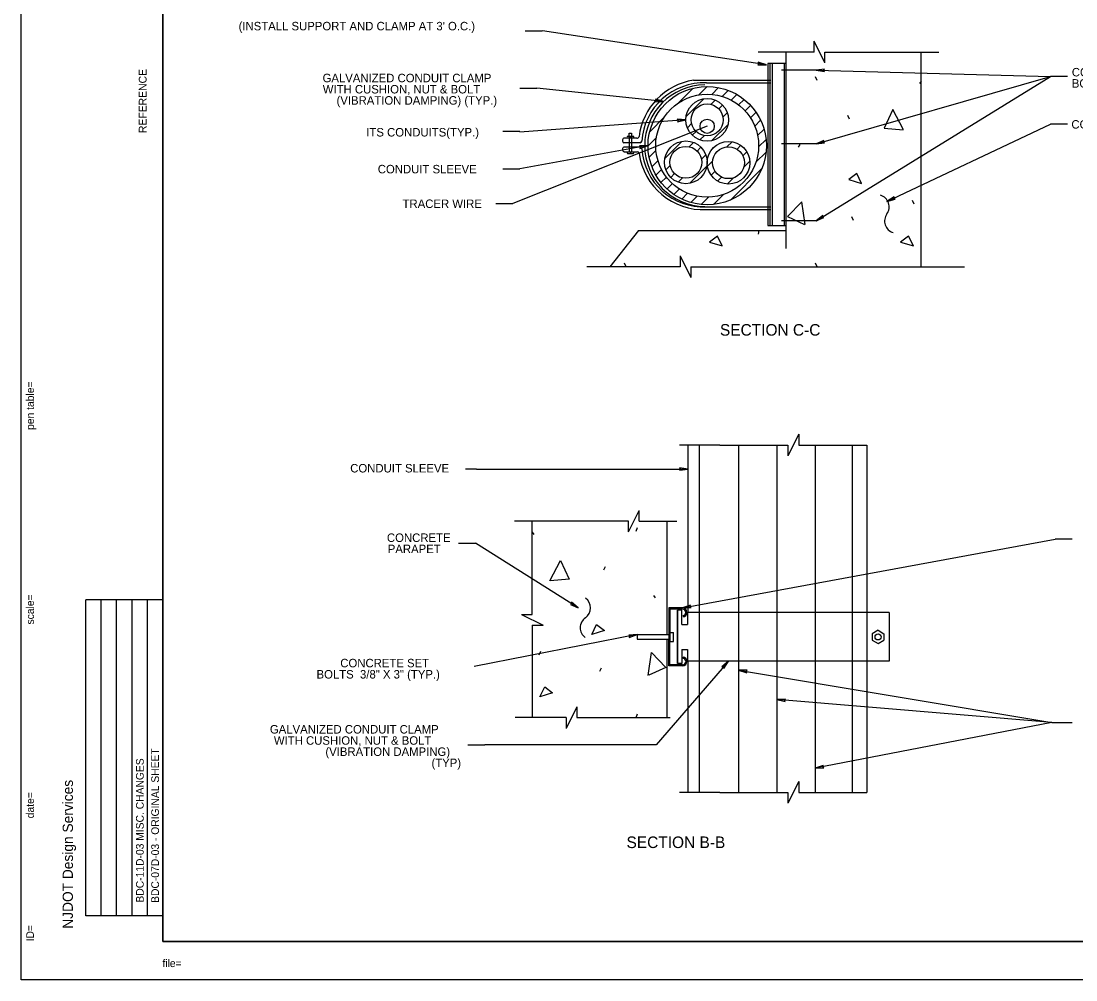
# Model space of a CAD drawing. Extents: x 507044 to 508092, y 495206 to 495866.
# Drawn here: x 507044.3 to 507454.9, y 495206 to 495579.3 of the extents above; entities that cross this region are included whole.
import ezdxf

# ---------------------------------------------------------------- set-up
doc = ezdxf.new("R2010")
doc.units = 0
doc.layers.add('1', color=7, linetype='Continuous')
doc.layers.add('41', color=7, linetype='Continuous')

msp = doc.modelspace()

# ---------------------------------------------------------------- linework, layer by layer
at = {"layer": '1'}
for p, q in [((507099.46, 495850.98), (507099.46, 495220.98)), ((507240.48, 495575.48), (507247.08, 495575.48)), ((507334.39, 495562.32), (507247.3, 495575.48)), ((507353.01, 495567.27), (507353.01, 495571.47)), ((507357.21, 495563.07), (507353.01, 495571.47)), ((507353.01, 495567.27), (507331.27, 495567.27)), ((507342.14, 495490.79), (507342.14, 495567.27)), ((507357.21, 495563.07), (507357.21, 495567.27)), ((507357.21, 495567.27), (507401.49, 495567.27)), ((507394.6, 495483.68), (507394.6, 495567.27)), ((507335.79, 495562.77), (507335.79, 495499.79)), ((507336.62, 495562.77), (507336.62, 495499.79)), ((507353.75, 495560.23), (507340.25, 495560.23)), ((507341.33, 495562.77), (507341.33, 495499.79)), ((507353.75, 495560.23), (507445.06, 495557.73)), ((507306.07, 495556.31), (507335.03, 495556.31)), ((507311.08, 495555.25), (507335.03, 495555.25)), ((507335.03, 495556.31), (507336.18, 495556.31)), ((507335.03, 495555.25), (507336.18, 495555.25)), ((507354.21, 495556.25), (507353.59, 495557.65)), ((507353.75, 495501.57), (507445.06, 495557.73)), ((507353.75, 495531.5), (507445.06, 495557.73)), ((507394.6, 495555.9), (507393.98, 495554.97)), ((507451.66, 495557.73), (507445.06, 495557.73)), ((507238.41, 495553.28), (507245.01, 495553.28)), ((507294.46, 495548.07), (507245.01, 495553.28)), ((507300.18, 495547.46), (507305.92, 495553.21)), ((507308.17, 495550.62), (507311.41, 495553.86)), ((507313.18, 495550.79), (507315.81, 495553.42)), ((507317.22, 495550), (507319.57, 495552.35)), ((507303.16, 495542.15), (507310.07, 495549.06)), ((507312.76, 495546.91), (507314.42, 495548.58)), ((507320.65, 495548.59), (507322.85, 495550.79)), ((507323.6, 495546.7), (507325.73, 495548.83)), ((507315.84, 495545.16), (507317.32, 495546.64)), ((507317.47, 495541.95), (507319.18, 495543.66)), ((507326.12, 495544.39), (507328.24, 495546.5)), ((507328.23, 495541.66), (507330.38, 495543.81)), ((507383.57, 495544.89), (507380.31, 495537.59)), ((507387.77, 495536.97), (507383.57, 495544.89)), ((507303.06, 495540.86), (507238.41, 495536.11)), ((507288.98, 495536.27), (507294.73, 495542.01)), ((507303.64, 495537.8), (507305.31, 495539.46)), ((507313.09, 495532.73), (507319.48, 495539.13)), ((507329.89, 495538.48), (507332.15, 495540.74)), ((507366.79, 495541.16), (507366.17, 495542.56)), ((507381.35, 495509.07), (507445.04, 495539.14)), ((507451.64, 495539.14), (507445.04, 495539.14)), ((507231.81, 495536.51), (507238.41, 495536.51)), ((507311.36, 495538.39), (507235.72, 495508.25)), ((507281.05, 495534.48), (507281.05, 495535.64)), ((507281.05, 495535.64), (507281.91, 495535.64)), ((507281.91, 495535.64), (507281.91, 495534.48)), ((507305.58, 495534.9), (507307.06, 495536.38)), ((507308.56, 495533.04), (507310.27, 495534.75)), ((507331.01, 495534.77), (507333.48, 495537.24)), ((507380.31, 495537.59), (507387.61, 495536.97)), ((507288.33, 495530.83), (507238.41, 495521.75)), ((507284, 495533.74), (507278.93, 495533.74)), ((507285.23, 495531.95), (507278.95, 495531.95)), ((507280.3, 495534.48), (507282.74, 495534.48)), ((507281.05, 495534.48), (507281.05, 495531.95)), ((507281.05, 495531.95), (507281.05, 495530.27)), ((507281.52, 495534.48), (507281.52, 495533.74)), ((507281.91, 495534.48), (507281.91, 495531.95)), ((507281.91, 495531.95), (507281.91, 495530.27)), ((507288.33, 495530.78), (507291.57, 495534.02)), ((507294.89, 495525.86), (507301.54, 495532.51)), ((507304.3, 495530.43), (507305.98, 495532.11)), ((507313.05, 495529.2), (507314.65, 495530.81)), ((507319.05, 495530.37), (507321.06, 495532.37)), ((507322.97, 495529.45), (507324.48, 495530.96)), ((507331.4, 495530.32), (507334.27, 495533.19)), ((507353.75, 495531.5), (507340.25, 495531.5)), ((507347.37, 495531.22), (507346.75, 495530.29)), ((507285.28, 495530.27), (507278.93, 495530.27)), ((507278.95, 495528.49), (507284.12, 495528.49)), ((507280.3, 495527.75), (507282.74, 495527.75)), ((507281.05, 495530.27), (507281.05, 495528.49)), ((507281.52, 495528.49), (507281.52, 495527.75)), ((507281.91, 495530.27), (507281.91, 495528.49)), ((507288.77, 495526.38), (507291.4, 495529.01)), ((507307.44, 495528.74), (507308.92, 495530.22)), ((507309.14, 495525.6), (507310.82, 495527.28)), ((507325.25, 495526.9), (507326.8, 495528.44)), ((507330.36, 495524.44), (507334.26, 495528.34)), ((507289.84, 495522.62), (507292.19, 495524.97)), ((507295.28, 495521.41), (507296.97, 495523.1)), ((507304.55, 495516.17), (507311.23, 495522.85)), ((507311.48, 495522.8), (507313.49, 495524.81)), ((507325.62, 495522.43), (507327.95, 495524.76)), ((507231.81, 495521.75), (507238.41, 495521.75)), ((507291.4, 495519.34), (507293.6, 495521.54)), ((507293.36, 495516.46), (507295.49, 495518.59)), ((507297.18, 495518.47), (507298.66, 495519.96)), ((507300.12, 495516.57), (507301.8, 495518.26)), ((507312.9, 495519.38), (507314.41, 495520.89)), ((507315.41, 495517.06), (507316.95, 495518.6)), ((507320.4, 495509.65), (507332.54, 495521.79)), ((507369.56, 495519.96), (507366.45, 495517.63)), ((507371.42, 495516.07), (507369.56, 495519.96)), ((507295.69, 495513.95), (507297.8, 495516.07)), ((507319.09, 495515.9), (507321.42, 495518.23)), ((507366.45, 495517.63), (507371.42, 495516.07)), ((507298.38, 495511.81), (507300.53, 495513.96)), ((507301.45, 495510.04), (507303.71, 495512.3)), ((507304.95, 495508.71), (507307.42, 495511.18)), ((507309, 495507.92), (507311.87, 495510.79)), ((507313.85, 495507.93), (507317.75, 495511.83)), ((507229.12, 495508.25), (507235.72, 495508.25)), ((507311.08, 495506.98), (507335.03, 495506.98)), ((507335.03, 495506.98), (507336.18, 495506.98)), ((507348.21, 495508.97), (507342.65, 495503.23)), ((507349.45, 495500.09), (507348.21, 495508.97)), ((507391.96, 495508.07), (507391.34, 495509.47)), ((507311.08, 495505.91), (507335.03, 495505.91)), ((507335.03, 495505.91), (507336.18, 495505.91)), ((507342.65, 495503.23), (507349.3, 495500.15)), ((507368.35, 495501.7), (507367.72, 495503.1)), ((507284.58, 495497.77), (507273.51, 495483.68)), ((507284.58, 495497.77), (507342.12, 495497.77)), ((507331.41, 495497.77), (507331.25, 495496.4)), ((507353.75, 495501.57), (507340.25, 495501.57)), ((507315.37, 495495.64), (507312.26, 495493.31)), ((507317.23, 495491.76), (507315.37, 495495.64)), ((507389.79, 495495.64), (507386.68, 495493.31)), ((507391.65, 495491.76), (507389.79, 495495.64)), ((507312.26, 495493.31), (507317.23, 495491.76)), ((507386.68, 495493.31), (507391.65, 495491.76)), ((507300.83, 495487.88), (507300.83, 495483.68)), ((507300.83, 495487.88), (507305.03, 495479.48)), ((507300.83, 495483.68), (507264.5, 495483.68)), ((507279.79, 495483.68), (507279.17, 495485.08)), ((507305.03, 495483.68), (507305.03, 495479.48)), ((507305.03, 495483.68), (507411.54, 495483.68)), ((507354.21, 495483.68), (507353.59, 495485.08)), ((507346.98, 495418.47), (507342.78, 495410.07)), ((507346.98, 495418.47), (507346.98, 495414.27)), ((507316.28, 495414.27), (507300.65, 495414.27)), ((507303.9, 495348.99), (507303.9, 495414.27)), ((507308.26, 495414.27), (507308.26, 495279.01)), ((507316.28, 495414.27), (507342.78, 495414.27)), ((507323.58, 495414.27), (507323.58, 495279.01)), ((507338.48, 495414.27), (507338.48, 495279.01)), ((507342.78, 495414.27), (507342.78, 495410.07)), ((507346.98, 495414.27), (507373.48, 495414.27)), ((507353.37, 495414.27), (507353.37, 495279.01)), ((507367.84, 495414.27), (507367.84, 495279.01)), ((507373.48, 495414.27), (507373.48, 495279.01)), ((507221.52, 495404.91), (507217.33, 495404.91)), ((507221.52, 495404.91), (507303.9, 495404.91)), ((507280.68, 495380.42), (507284.88, 495388.82)), ((507284.88, 495384.62), (507284.88, 495388.82)), ((507280.68, 495384.62), (507236.4, 495384.62)), ((507243.29, 495348.29), (507243.29, 495384.62)), ((507280.68, 495380.42), (507280.68, 495384.62)), ((507284.88, 495384.62), (507299.6, 495384.62)), ((507295.77, 495340.45), (507295.77, 495384.62)), ((507243.29, 495380.36), (507243.91, 495379.42)), ((507283.68, 495380.71), (507284.3, 495382.11)), ((507214.54, 495375.99), (507221.14, 495375.99)), ((507261.15, 495350.85), (507221.14, 495375.99)), ((507301.75, 495350.85), (507446.8, 495377.57)), ((507453.4, 495377.57), (507446.8, 495377.57)), ((507250.13, 495361.43), (507254.32, 495369.35)), ((507254.32, 495369.35), (507257.58, 495362.05)), ((507271.1, 495365.62), (507271.72, 495367.02)), ((507257.58, 495362.05), (507250.28, 495361.43)), ((507290.52, 495355.68), (507291.14, 495354.74)), ((507069.46, 495230.98), (507069.46, 495353.98)), ((507099.46, 495353.98), (507069.46, 495353.98)), ((507075.46, 495230.98), (507075.46, 495353.98)), ((507081.46, 495230.98), (507081.46, 495353.98)), ((507087.46, 495230.98), (507087.46, 495353.98)), ((507093.46, 495230.98), (507093.46, 495353.98)), ((507301.75, 495350.85), (507296.39, 495350.85)), ((507296.39, 495350.85), (507296.39, 495340.45)), ((507296.86, 495350.39), (507296.86, 495341.32)), ((507301.75, 495350.39), (507296.86, 495350.39)), ((507299.8, 495349.9), (507299.8, 495329.18)), ((507299.8, 495329.18), (507299.8, 495349.9)), ((507301.55, 495349.9), (507299.8, 495349.9)), ((507301.55, 495344.39), (507301.55, 495349.9)), ((507239.09, 495348.29), (507243.29, 495348.29)), ((507239.09, 495348.29), (507247.49, 495344.09)), ((507301.97, 495347.9), (507301.97, 495347.43)), ((507303.5, 495348.96), (507303.5, 495349.1)), ((507322.13, 495348.99), (507303.72, 495348.99)), ((507303.72, 495348.99), (507303.72, 495344.39)), ((507382.19, 495348.99), (507322.13, 495348.99)), ((507382.19, 495348.99), (507382.19, 495330.09)), ((507243.29, 495344.09), (507247.49, 495344.09)), ((507243.29, 495344.09), (507243.29, 495308.14)), ((507266.47, 495340.53), (507268.33, 495344.42)), ((507271.44, 495342.09), (507266.47, 495340.53)), ((507268.33, 495344.42), (507271.44, 495342.09)), ((507301.55, 495344.39), (507303.72, 495344.39)), ((507377.86, 495342.13), (507375.55, 495340.7)), ((507377.86, 495342.13), (507380.17, 495340.7)), ((507284.14, 495340.45), (507220.59, 495328)), ((507284.14, 495340.45), (507296.39, 495340.45)), ((507284.14, 495340.45), (507284.14, 495338.63)), ((507284.14, 495338.63), (507296.39, 495338.63)), ((507295.77, 495308.14), (507295.77, 495338.63)), ((507296.39, 495340.45), (507296.39, 495338.63)), ((507296.39, 495328.23), (507296.39, 495338.63)), ((507296.86, 495341.32), (507298.26, 495341.32)), ((507296.86, 495341.32), (507296.86, 495337.76)), ((507296.86, 495337.76), (507298.26, 495337.76)), ((507296.86, 495328.69), (507296.86, 495337.76)), ((507298.26, 495337.76), (507298.26, 495341.32)), ((507375.55, 495340.7), (507375.6, 495338.28)), ((507375.6, 495338.28), (507377.86, 495336.95)), ((507377.86, 495336.95), (507380.12, 495338.28)), ((507380.17, 495340.7), (507380.12, 495338.28)), ((507245.93, 495332.53), (507246.55, 495333.93)), ((507301.55, 495334.69), (507303.72, 495334.69)), ((507301.55, 495334.69), (507301.55, 495329.18)), ((507303.72, 495334.69), (507303.72, 495330.09)), ((507288.45, 495324.55), (507289.68, 495333.43)), ((507289.68, 495333.43), (507295.24, 495327.68)), ((507319.62, 495330.09), (507291.49, 495297.51)), ((507301.97, 495331.65), (507301.97, 495331.18)), ((507303.5, 495330.12), (507303.5, 495329.98)), ((507382.19, 495330.09), (507303.72, 495330.09)), ((507303.9, 495279.01), (507303.9, 495330.09)), ((507269.54, 495326.16), (507270.17, 495327.56)), ((507295.24, 495327.68), (507288.59, 495324.6)), ((507301.75, 495328.23), (507296.39, 495328.23)), ((507301.75, 495328.69), (507296.86, 495328.69)), ((507301.55, 495329.18), (507299.8, 495329.18)), ((507323.58, 495326.62), (507445.54, 495306.22)), ((507246.24, 495316.21), (507248.11, 495320.1)), ((507251.21, 495317.77), (507246.24, 495316.21)), ((507248.11, 495320.1), (507251.21, 495317.77)), ((507445.54, 495306.22), (507338.48, 495315.13)), ((507260.62, 495312.34), (507256.42, 495303.94)), ((507260.62, 495312.34), (507260.62, 495308.14)), ((507283.68, 495308.14), (507284.3, 495309.53)), ((507256.42, 495308.14), (507236.56, 495308.14)), ((507256.42, 495308.14), (507256.42, 495303.94)), ((507260.62, 495308.14), (507296.95, 495308.14)), ((507445.54, 495306.22), (507353.37, 495288.41)), ((507445.54, 495306.22), (507453.4, 495306.22)), ((507218.21, 495297.5), (507224.81, 495297.5)), ((507291.49, 495297.51), (507224.81, 495297.5)), ((507346.98, 495283.21), (507342.78, 495274.81)), ((507346.98, 495283.21), (507346.98, 495279.01)), ((507316.28, 495279.01), (507300.65, 495279.01)), ((507316.28, 495279.01), (507342.78, 495279.01)), ((507342.78, 495279.01), (507342.78, 495274.81)), ((507346.98, 495279.01), (507373.48, 495279.01)), ((507099.46, 495230.98), (507069.46, 495230.98)), ((507099.46, 495220.98), (508089.46, 495220.98)), ((508092.46, 495205.98), (507044.28, 495205.98))]:
    msp.add_line(p, q, dxfattribs=at)
for points in [[(507334.39, 495562.32), (507331.19, 495563.28), (507331.47, 495562.76), (507331.05, 495562.35)], [(507334.39, 495562.32), (507331.19, 495563.28), (507331.47, 495562.76), (507331.05, 495562.35)], [(507335.03, 495499.79), (507342.14, 495499.79), (507342.14, 495562.77), (507335.03, 495562.77)], [(507353.75, 495560.23), (507357.04, 495559.67), (507356.7, 495560.15), (507357.07, 495560.62)], [(507353.75, 495560.23), (507357.04, 495559.67), (507356.7, 495560.15), (507357.07, 495560.62)], [(507353.75, 495560.23), (507357.04, 495559.67), (507356.7, 495560.15), (507357.07, 495560.62)], [(507294.46, 495548.07), (507291.22, 495548.89), (507291.52, 495548.38), (507291.12, 495547.95)], [(507294.46, 495548.07), (507291.22, 495548.89), (507291.52, 495548.38), (507291.12, 495547.95)], [(507303.06, 495540.86), (507299.72, 495541.09), (507300.11, 495540.64), (507299.79, 495540.14)], [(507303.06, 495540.86), (507299.72, 495541.09), (507300.11, 495540.64), (507299.79, 495540.14)], [(507288.33, 495530.83), (507284.99, 495530.7), (507285.43, 495530.3), (507285.16, 495529.77)], [(507288.33, 495530.83), (507284.99, 495530.7), (507285.43, 495530.3), (507285.16, 495529.77)], [(507353.75, 495531.5), (507357.06, 495531.95), (507356.59, 495532.31), (507356.8, 495532.86)], [(507353.75, 495531.5), (507357.06, 495531.95), (507356.59, 495532.31), (507356.8, 495532.86)], [(507381.35, 495509.07), (507384.54, 495510.06), (507384.02, 495510.33), (507384.14, 495510.91)], [(507381.35, 495509.07), (507384.54, 495510.06), (507384.02, 495510.33), (507384.14, 495510.91)], [(507353.75, 495501.57), (507356.81, 495502.9), (507356.26, 495503.11), (507356.32, 495503.7)], [(507353.75, 495501.57), (507356.81, 495502.9), (507356.26, 495503.11), (507356.32, 495503.7)], [(507303.9, 495404.91), (507300.59, 495405.38), (507300.95, 495404.91), (507300.59, 495404.43)], [(507303.9, 495404.91), (507300.59, 495405.38), (507300.95, 495404.91), (507300.59, 495404.43)], [(507261.15, 495350.85), (507258.6, 495353.01), (507258.65, 495352.42), (507258.09, 495352.21)], [(507261.15, 495350.85), (507258.6, 495353.01), (507258.65, 495352.42), (507258.09, 495352.21)], [(507301.75, 495350.85), (507305.09, 495350.99), (507304.65, 495351.39), (507304.92, 495351.92)], [(507301.75, 495350.85), (507305.09, 495350.99), (507304.65, 495351.39), (507304.92, 495351.92)], [(507284.14, 495340.45), (507280.81, 495340.27), (507281.25, 495339.88), (507280.99, 495339.35)], [(507284.14, 495340.45), (507280.81, 495340.27), (507281.25, 495339.88), (507280.99, 495339.35)], [(507319.62, 495330.09), (507317.1, 495327.89), (507317.69, 495327.85), (507317.82, 495327.28)], [(507319.62, 495330.09), (507317.1, 495327.89), (507317.69, 495327.85), (507317.82, 495327.28)], [(507323.58, 495326.62), (507326.77, 495325.61), (507326.5, 495326.13), (507326.92, 495326.54)], [(507323.58, 495326.62), (507326.77, 495325.61), (507326.5, 495326.13), (507326.92, 495326.54)], [(507338.48, 495315.13), (507341.74, 495314.38), (507341.42, 495314.88), (507341.81, 495315.32)], [(507338.48, 495315.13), (507341.74, 495314.38), (507341.42, 495314.88), (507341.81, 495315.32)], [(507353.37, 495288.41), (507356.71, 495288.57), (507356.27, 495288.97), (507356.53, 495289.5)], [(507353.37, 495288.41), (507356.71, 495288.57), (507356.27, 495288.97), (507356.53, 495289.5)]]:
    msp.add_lwpolyline(points, close=True, dxfattribs=at)
for centre, radius in [((507311.36, 495530.83), 23.03), ((507311.36, 495530.83), 23.03), ((507311.36, 495530.83), 23.03), ((507311.36, 495530.83), 20.04), ((507311.36, 495530.83), 20.04), ((507311.36, 495530.83), 20.04), ((507311.36, 495540.86), 8.31), ((507311.36, 495540.86), 8.31), ((507311.36, 495540.86), 6.21), ((507311.36, 495540.86), 6.21), ((507311.36, 495538.39), 2.78), ((507303.06, 495524.34), 8.31), ((507303.06, 495524.34), 8.31), ((507319.67, 495524.19), 8.31), ((507319.67, 495524.19), 8.31), ((507303.06, 495524.34), 6.21), ((507303.06, 495524.34), 6.21), ((507319.67, 495524.19), 6.21), ((507319.67, 495524.19), 6.21), ((507377.86, 495339.54), 1.17)]:
    msp.add_circle(centre, radius, dxfattribs=at)
for centre, radius, start, end in [((507310, 495531.25), 25.36, 98.9096, 172.903), ((507310.05, 495531.11), 24.16, 87.554, 176.6118), ((507310.7, 495530.85), 23.67, 90.6647, 269.3353), ((507279.32, 495532.85), 0.968, 113.504, 247.7392), ((507280.77, 495534.1), 0.602, 141.1538, 216.3743), ((507282.27, 495534.1), 0.602, 323.6257, 38.8462), ((507284, 495534.6), 0.86, 270.4498, 345.9531), ((507285.12, 495532.81), 0.86, 277.4006, 342.0528), ((507279.32, 495529.39), 0.968, 113.504, 247.7392), ((507280.77, 495528.13), 0.602, 143.6257, 218.8462), ((507282.27, 495528.13), 0.602, 321.1538, 36.3743), ((507283.89, 495527.45), 1.06, 23.3692, 77.4662), ((507310, 495531.25), 25.36, 187.6568, 272.446), ((507285.25, 495529.59), 0.685, 2.4297, 87.5815), ((507310.05, 495531.11), 24.16, 183.4875, 272.446), ((507377.4, 495506.97), 4.79, 325.5725, 71.9417), ((507385.09, 495501.45), 4.68, 142.9869, 253.2527), ((507261.15, 495350.85), 4.79, 306.4613, 52.8305), ((507301.75, 495349.1), 1.75, 0, 90), ((507301.75, 495349.1), 1.28, 0, 90), ((507266.6, 495343.1), 4.68, 123.8757, 234.1415), ((507301.97, 495348.96), 1.06, 270, 7.7965), ((507301.97, 495348.96), 1.53, 270, 0), ((507301.75, 495329.98), 1.75, 270, 0), ((507301.75, 495329.98), 1.28, 270, 0), ((507301.97, 495330.12), 1.53, 0, 90), ((507301.97, 495330.12), 1.06, 0, 90)]:
    msp.add_arc(centre, radius, start, end, dxfattribs=at)
at = {"layer": '41'}
for points in [[(507044.28, 495865.98), (508092.46, 495865.98), (508092.46, 495205.98), (507044.28, 495205.98)], [(507099.46, 495850.98), (508089.46, 495850.98), (508089.46, 495220.98), (507099.46, 495220.98)]]:
    msp.add_lwpolyline(points, close=True, dxfattribs=at)

# ---------------------------------------------------------------- texts
at = {"layer": '1'}
for s, height, p in [("(INSTALL SUPPORT AND CLAMP AT 3' O.C.)", 3.2999, (507128.95, 495575.73)), ('CONCRETE SET ', 3.2999, (507453.31, 495557.79)), ('GALVANIZED CONDUIT CLAMP', 3.2999, (507161.64, 495555.52)), ('BOLTS  3/8" X 3" (TYP.)', 3.2999, (507453.31, 495553.43)), ('WITH CUSHION, NUT & BOLT ', 3.2999, (507161.72, 495551.16)), ('(VIBRATION DAMPING) (TYP.)', 3.2999, (507167.08, 495546.8)), ('CONCRETE WALL', 3.2999, (507453.14, 495537.46)), (' ITS CONDUITS(TYP.)', 3.2999, (507177.43, 495534.4)), ('  CONDUIT SLEEVE', 3.2999, (507180.68, 495520.04)), ('TRACER WIRE', 3.2999, (507192.78, 495506.56)), ('SECTION C-C', 4.4998, (507316.33, 495456.85)), ('CONCRETE', 3.3, (507186.7, 495376.52)), ('PARAPET ', 3.3, (507187.02, 495372.16)), ('  CONCRETE SET  ', 3.2999, (507166.08, 495327.7)), ('BOLTS  3/8" X 3" (TYP.)', 3.2999, (507159.29, 495323.34)), ('GALVANIZED CONDUIT CLAMP', 3.2999, (507141.13, 495301.92)), (' WITH CUSHION, NUT & BOLT', 3.2999, (507141.47, 495297.56)), ('(VIBRATION DAMPING)', 3.2999, (507162.74, 495293.21)), ('(TYP)', 3.3, (507204.04, 495288.85)), ('SECTION B-B', 4.4998, (507279.96, 495257.33))]:
    msp.add_text(s, height=height, dxfattribs=at).set_placement(p)
for s, height, rotation, p in [('REFERENCE                                                              ', 3.0237, 90, (507093.12, 495535.74)), ('...................pentable..................', 0.0432, 90, (507049.28, 495444.05)), ('pen table=', 3, 90, (507049.28, 495420.14)), ('CONDUIT SLEEVE', 3.3, 360, (507172.4, 495403.58)), ('......scale......', 0.0432, 90, (507049.28, 495359.05)), ('scale=', 3, 90, (507049.28, 495344.38)), ('BDC-07D-03 - ORIGINAL SHEET', 3, 90, (507097.96, 495235.98)), ('BDC-11D-03 MISC. CHANGES', 3, 90, (507092.02, 495236.09)), ('.......time......', 0.0432, 90, (507049.28, 495282.05)), ('NJDOT Design Services', 4, 90, (507064.46, 495225.91)), ('date=', 3, 90, (507049.28, 495268.92)), ('ID=', 3, 90, (507049.28, 495221.01)), ('............who............', 0.0432, 90, (507049.28, 495228.98)), ('file=', 3, 360, (507099.3, 495210.98)), ('...................bob..................', 0.0432, 360, (507109.28, 495210.98))]:
    msp.add_text(s, height=height, rotation=rotation, dxfattribs=at).set_placement(p)

doc.saveas('drawing.dxf')
